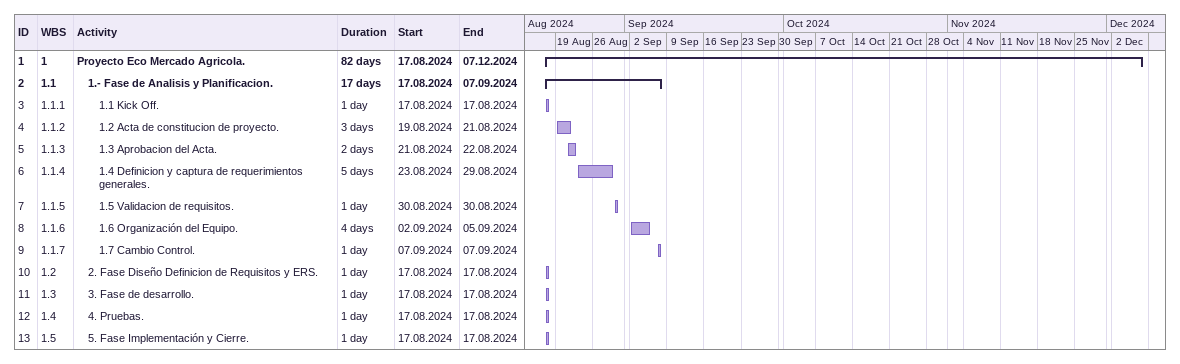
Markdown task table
| ID | WBS | Task | Duration | Start | Finish |
|---|---|---|---|---|---|
| 1 | 1 | **Proyecto Eco Mercado Agricola.** | 82d | 2024-08-17 | 2024-12-07 |
| 2 | 1.1 | **1.- Fase de Analisis y Planificacion.** | 17d | 2024-08-17 | 2024-09-07 |
| 3 | 1.1.1 | 1.1 Kick Off. | 1d | 2024-08-17 | 2024-08-17 |
| 4 | 1.1.2 | 1.2 Acta de constitucion de proyecto. | 3d | 2024-08-19 | 2024-08-21 |
| 5 | 1.1.3 | 1.3 Aprobacion del Acta. | 2d | 2024-08-21 | 2024-08-22 |
| 6 | 1.1.4 | 1.4 Definicion y captura de requerimientos generales. | 5d | 2024-08-23 | 2024-08-29 |
| 7 | 1.1.5 | 1.5 Validacion de requisitos. | 1d | 2024-08-30 | 2024-08-30 |
| 8 | 1.1.6 | 1.6 Organización del Equipo. | 4d | 2024-09-02 | 2024-09-05 |
| 9 | 1.1.7 | 1.7 Cambio Control. | 1d | 2024-09-07 | 2024-09-07 |
| 10 | 1.2 | 2. Fase Diseño Definicion de Requisitos y ERS. | 1d | 2024-08-17 | 2024-08-17 |
| 11 | 1.3 | 3. Fase de desarrollo. | 1d | 2024-08-17 | 2024-08-17 |
| 12 | 1.4 | 4. Pruebas. | 1d | 2024-08-17 | 2024-08-17 |
| 13 | 1.5 | 5. Fase Implementación y Cierre. | 1d | 2024-08-17 | 2024-08-17 |
